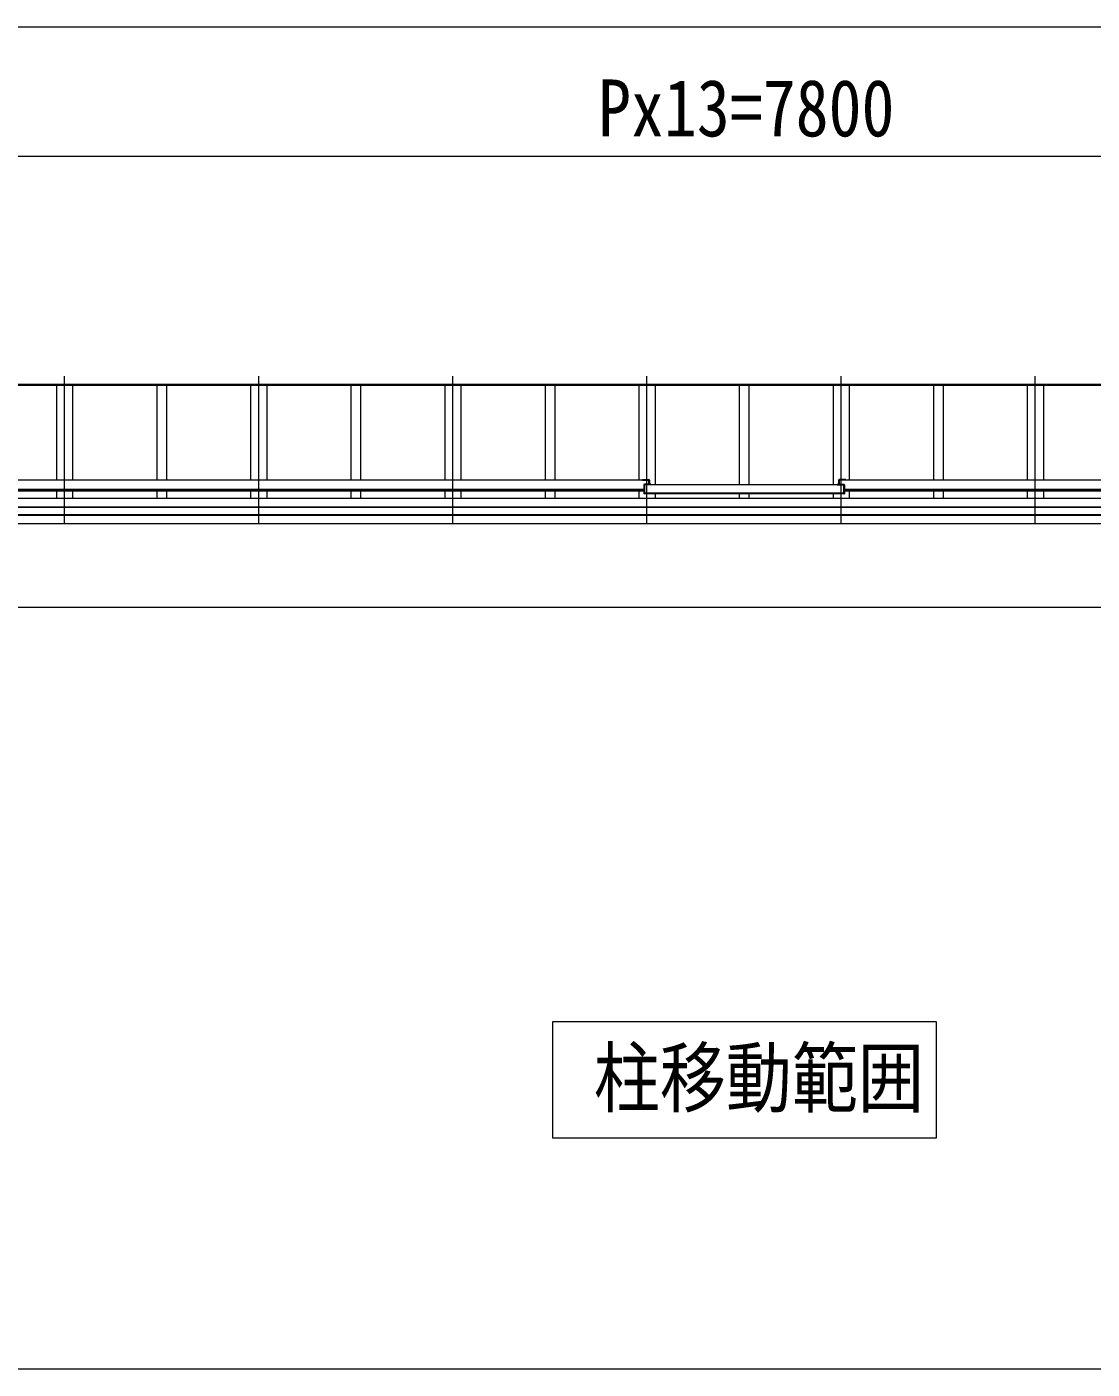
# Model space of a CAD drawing. Units: millimetres, scale not verified. Extents: x -11181 to 11305, y -7804 to 7716.
# Drawn here: x -7888 to -4596, y -4076 to 74 of the extents above; entities that cross this region are included whole.
import ezdxf
from ezdxf.enums import TextEntityAlignment as Align

# ---------------------------------------------------------------- set-up
doc = ezdxf.new("R2010")
doc.units = ezdxf.units.MM
doc.header["$LTSCALE"] = 40
for name, color, linetype, lineweight in [('0-6_PARTS1', 6, 'Continuous', 9), ('0-7_PARTS2', 4, 'Continuous', 9), ('0-E_ELV1', 6, 'Continuous', 9)]:
    doc.layers.add(name, color=color, linetype=linetype, lineweight=lineweight)
doc.styles.add('ＭＳ ゴシック', font='')
doc.styles.get('ＭＳ ゴシック').set_extended_font_data('MS Gothic')

msp = doc.modelspace()

# ---------------------------------------------------------------- linework, layer by layer
at = {"layer": '0-6_PARTS1', "color": 7}
for p, q in [((-6262.91, -3361.71), (-6262.91, -3001.71)), ((-6262.91, -3001.71), (-5077.96, -3001.71)), ((-5077.96, -3001.71), (-5077.96, -3361.71)), ((-5077.96, -3361.71), (-6262.91, -3361.71))]:
    msp.add_line(p, q, dxfattribs=at)
at = {"layer": '0-7_PARTS2'}
for p, q in [((-1771.98, -1034.03), (-9571.98, -1034.03)), ((-1771.98, -1034.93), (-9571.98, -1034.93)), ((-1774.98, -1031.76), (-9568.98, -1031.76)), ((-7796.98, -1034.85), (-7796.98, -1327.86)), ((-7746.98, -1034.85), (-7746.98, -1327.86)), ((-7486.98, -1034.85), (-7486.98, -1327.99)), ((-7456.98, -1034.85), (-7456.98, -1327.99)), ((-7196.98, -1034.85), (-7196.98, -1327.86)), ((-7146.98, -1034.85), (-7146.98, -1327.86)), ((-6886.98, -1034.85), (-6886.98, -1327.99)), ((-6856.98, -1034.85), (-6856.98, -1327.99)), ((-6596.98, -1034.85), (-6596.98, -1327.86)), ((-6546.98, -1034.85), (-6546.98, -1327.86)), ((-6286.98, -1034.85), (-6286.98, -1327.99)), ((-6256.98, -1034.85), (-6256.98, -1327.99)), ((-5996.98, -1034.85), (-5996.98, -1327.99)), ((-5946.98, -1034.85), (-5946.98, -1342.4)), ((-5686.98, -1034.85), (-5686.98, -1342.4)), ((-5656.98, -1034.85), (-5656.98, -1342.4)), ((-5396.98, -1034.85), (-5396.98, -1342.4)), ((-5346.98, -1034.85), (-5346.98, -1327.99)), ((-5086.98, -1034.85), (-5086.98, -1327.99)), ((-5056.98, -1034.85), (-5056.98, -1327.99)), ((-4796.98, -1034.85), (-4796.98, -1327.99)), ((-4746.98, -1034.85), (-4746.98, -1327.86)), ((-5965.98, -1327.99), (-9582.08, -1327.99)), ((-5985.98, -1325.84), (-5965.98, -1325.84)), ((-5985.98, -1325.84), (-5985.98, -1328)), ((-5985.98, -1327.37), (-5965.98, -1327.37)), ((-5965.98, -1340.24), (-5965.98, -1327.37)), ((-5965.98, -1327.99), (-5965.98, -1340.24)), ((-5963.98, -1327.84), (-5963.98, -1340.24)), ((-5379.98, -1327.84), (-5379.98, -1339.96)), ((-5357.98, -1325.84), (-5377.98, -1325.84)), ((-5377.98, -1339.96), (-5377.98, -1327.37)), ((-5357.98, -1327.37), (-5377.98, -1327.37)), ((-1761.88, -1327.99), (-5377.98, -1327.99)), ((-5377.98, -1327.99), (-5377.98, -1339.96)), ((-5357.98, -1325.84), (-5357.98, -1328)), ((-5981.68, -1357.03), (-9582.08, -1357.03)), ((-5981.68, -1358.77), (-9582.08, -1358.77)), ((-5981.68, -1361.88), (-9582.08, -1361.88)), ((-7796.98, -1361.88), (-7796.98, -1384.78)), ((-7746.98, -1361.88), (-7746.98, -1384.78)), ((-7486.98, -1361.88), (-7486.98, -1384.78)), ((-7456.98, -1361.88), (-7456.98, -1384.78)), ((-7196.98, -1361.88), (-7196.98, -1384.78)), ((-7146.98, -1361.88), (-7146.98, -1384.78)), ((-6886.98, -1361.88), (-6886.98, -1384.78)), ((-6856.98, -1361.88), (-6856.98, -1384.78)), ((-6596.98, -1361.88), (-6596.98, -1384.78)), ((-6546.98, -1361.88), (-6546.98, -1384.78)), ((-6286.98, -1361.88), (-6286.98, -1384.78)), ((-6256.98, -1361.88), (-6256.98, -1384.78)), ((-5996.98, -1361.88), (-5996.98, -1384.78)), ((-5981.98, -1342.24), (-5981.98, -1370.03)), ((-5959.98, -1340.24), (-5979.98, -1340.24)), ((-5979.98, -1370.03), (-5979.98, -1341.78)), ((-5959.98, -1341.78), (-5979.98, -1341.78)), ((-5979.98, -1342.27), (-5979.98, -1368.67)), ((-5363.98, -1342.4), (-5979.98, -1342.4)), ((-5363.98, -1367.6), (-5979.98, -1367.6)), ((-5363.98, -1368.67), (-5979.98, -1368.67)), ((-5959.98, -1340.24), (-5959.98, -1342.41)), ((-5946.98, -1368.67), (-5946.98, -1384.78)), ((-5686.98, -1368.67), (-5686.98, -1384.78)), ((-5656.98, -1368.67), (-5656.98, -1384.78)), ((-5396.98, -1368.67), (-5396.98, -1384.78)), ((-5383.98, -1340.24), (-5363.98, -1340.24)), ((-5383.98, -1340.24), (-5383.98, -1342.41)), ((-5383.98, -1341.78), (-5363.98, -1341.78)), ((-5363.98, -1370.03), (-5363.98, -1341.78)), ((-5363.98, -1342.27), (-5363.98, -1368.67)), ((-5361.98, -1342.24), (-5361.98, -1370.03)), ((-1761.88, -1357.03), (-5361.98, -1357.03)), ((-1761.88, -1358.77), (-5361.98, -1358.77)), ((-1761.88, -1361.88), (-5361.98, -1361.88)), ((-5346.98, -1361.88), (-5346.98, -1384.78)), ((-5086.98, -1361.88), (-5086.98, -1384.78)), ((-5056.98, -1361.88), (-5056.98, -1384.78)), ((-4796.98, -1361.88), (-4796.98, -1384.78)), ((-4746.98, -1361.88), (-4746.98, -1384.78)), ((-1774.98, -1384.78), (-9568.98, -1384.78)), ((-5979.98, -1370.03), (-5981.98, -1370.03)), ((-5363.98, -1369.76), (-5979.98, -1369.76)), ((-5363.98, -1370.03), (-5361.98, -1370.03)), ((-1774.98, -1411.3), (-9568.98, -1411.3)), ((-1774.98, -1412.19), (-9568.98, -1412.19)), ((-1774.98, -1435.41), (-9568.98, -1435.41)), ((-1774.98, -1437.34), (-9568.98, -1437.34)), ((-1774.98, -1462.37), (-9568.98, -1462.37)), ((-3586.8, -1721.35), (-9478.63, -1721.35)), ((-1897.98, -4076.35), (-9445.98, -4076.35))]:
    msp.add_line(p, q, dxfattribs=at)
at = {"layer": '0-7_PARTS2', "color": 2}
for p, q in [((-7771.98, -1460.52), (-7771.98, -1006.41)), ((-7171.98, -1460.52), (-7171.98, -1006.41)), ((-6571.98, -1460.52), (-6571.98, -1006.41)), ((-5971.98, -1460.52), (-5971.98, -1006.41)), ((-5371.98, -1460.52), (-5371.98, -1006.41)), ((-4771.98, -1460.52), (-4771.98, -1006.41))]:
    msp.add_line(p, q, dxfattribs=at)
at = {"layer": '0-7_PARTS2'}
for centre, start, end in [((-5965.98, -1327.84), 0, 90), ((-5377.98, -1327.84), 90, 180), ((-5979.98, -1342.24), 90, 180), ((-5363.98, -1342.24), 0, 90)]:
    msp.add_arc(centre, 2, start, end, dxfattribs=at)
at = {"layer": '0-E_ELV1'}
for p, q in [((-9601.98, 73.8), (-1741.98, 73.8)), ((-9571.98, -325.68), (-1771.98, -325.68))]:
    msp.add_line(p, q, dxfattribs=at)

# ---------------------------------------------------------------- texts
at = {"layer": '0-6_PARTS1', "color": 7, "style": 'ＭＳ ゴシック', "width": 0.85}
msp.add_text('柱移動範囲', height=176, dxfattribs=at).set_placement((-6136.41, -3316.47), align=Align.BOTTOM_LEFT)
at = {"layer": '0-E_ELV1', "color": 7, "style": 'ＭＳ ゴシック', "width": 0.85}
msp.add_text('Px13=7800', height=176, dxfattribs=at).set_placement((-6123.17, -317.68), align=Align.BOTTOM_LEFT)

doc.saveas('drawing.dxf')
